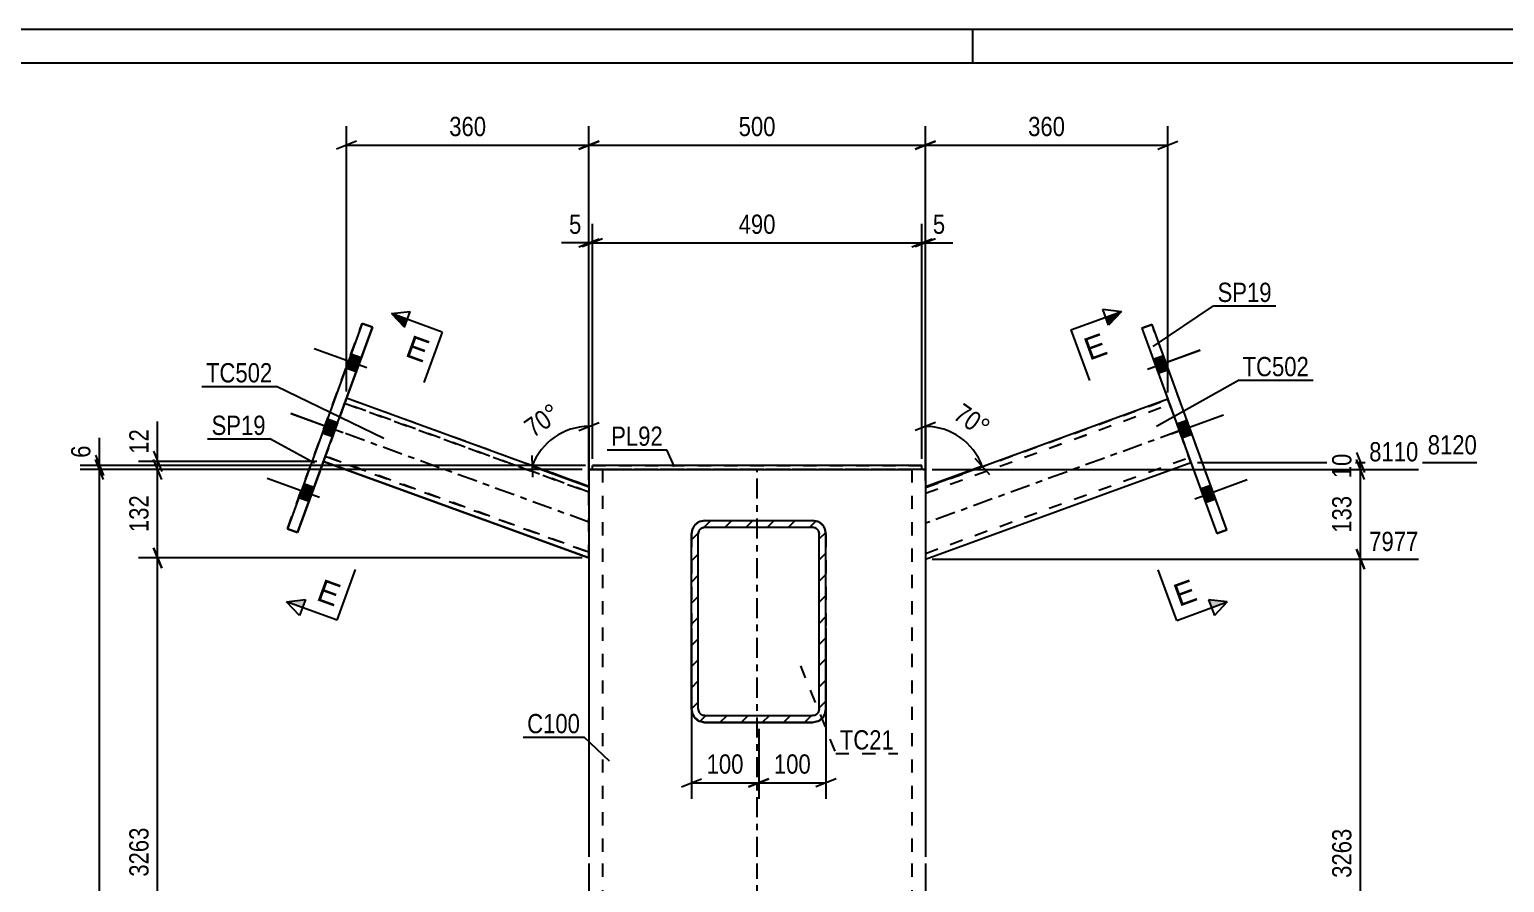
# Model space of a CAD drawing. Header units: millimetres. Extents: x -131 to 463, y -181 to 239.
# Drawn here: x 113.2 to 332.4, y 112.4 to 239.2 of the extents above; entities that cross this region are included whole.
import ezdxf

# ---------------------------------------------------------------- set-up
doc = ezdxf.new("R2010")
doc.units = ezdxf.units.MM
doc.linetypes.add('DXK_LINE_DOT2', pattern=[3.9198, 1.9599, -1.9599])
doc.linetypes.add('DXK_LINE_DOT3', pattern=[5.9187, 2.979, -0.9799, 0.9799, -0.9799])
doc.styles.add('Arial', font='ARIAL.TTF', dxfattribs={"height": 0.2})
doc.styles.add('Arial Narrow', font='ARIALN.TTF', dxfattribs={"height": 0.2})

# ---------------------------------------------------------------- blocks, each defined once
blk = doc.blocks.new('Unknown-284869845-1134')
at = {"color": 5, "linetype": 'Continuous'}
for p, q in [((463.4, 239.2), (-130.6, 239.2)), ((253.4, 234.2), (253.4, 239.2)), ((458.4, 234.2), (-125.6, 234.2))]:
    blk.add_line(p, q, dxfattribs=at)
blk = doc.blocks.new('Part-284869845-2534 - 2511')
at = {"color": 2, "linetype": 'Continuous'}
for p, q in [((282.39, 184.22), (246.35, 171.1)), ((246.35, 160.46), (285.81, 174.82)), ((246.35, 160.45), (285.81, 174.82))]:
    blk.add_line(p, q, dxfattribs=at)
at = {"color": 7, "linetype": 'DXK_LINE_DOT2'}
for p, q in [((246.35, 171.1), (282.39, 184.22)), ((282.39, 184.22), (282.39, 184.22)), ((282.39, 184.22), (282.43, 184.1)), ((282.43, 184.1), (282.39, 184.22)), ((246.35, 170.25), (282.67, 183.47)), ((246.35, 170.25), (282.67, 183.46)), ((282.43, 184.1), (282.55, 183.78)), ((282.55, 183.78), (282.43, 184.1)), ((282.55, 183.78), (282.73, 183.29)), ((282.67, 183.46), (282.55, 183.78)), ((282.67, 183.46), (282.67, 183.47)), ((282.69, 183.41), (282.67, 183.47)), ((282.67, 183.46), (285.48, 175.75)), ((282.67, 183.46), (282.69, 183.41)), ((282.84, 183), (282.69, 183.41)), ((282.69, 183.41), (282.75, 183.24)), ((282.73, 183.29), (285.48, 175.75)), ((282.75, 183.24), (282.84, 183)), ((282.84, 183), (285.37, 176.04)), ((282.84, 183), (285.37, 176.04)), ((246.35, 161.31), (285.54, 175.57)), ((246.35, 161.31), (285.54, 175.57)), ((285.37, 176.04), (285.52, 175.63)), ((285.46, 175.79), (285.37, 176.04)), ((285.52, 175.63), (285.46, 175.79)), ((285.48, 175.75), (285.65, 175.26)), ((285.65, 175.26), (285.48, 175.75)), ((285.52, 175.63), (285.54, 175.57)), ((285.54, 175.57), (285.52, 175.63)), ((285.54, 175.57), (285.54, 175.57)), ((285.65, 175.26), (285.77, 174.94)), ((285.77, 174.93), (285.65, 175.26)), ((285.77, 174.94), (285.81, 174.82)), ((285.81, 174.82), (285.77, 174.93)), ((285.81, 174.82), (285.81, 174.82)), ((246.35, 171.1), (246.35, 160.45))]:
    blk.add_line(p, q, dxfattribs=at)
at = {"color": 7, "linetype": 'DXK_LINE_DOT3'}
blk.add_line((284.1, 179.52), (246.35, 165.78), dxfattribs=at)
blk = doc.blocks.new('Bolt-284869845-2660 - 2511')
at = {"linetype": 'Continuous'}
for points in [[(161.72, 188.29), (162.47, 190.36), (160.97, 190.91), (160.22, 188.84)], [(161.72, 188.29), (162.47, 190.36), (160.97, 190.9), (160.22, 188.84)], [(161.72, 188.29), (162.47, 190.36), (160.97, 190.9), (160.22, 188.84)], [(158.21, 178.66), (158.97, 180.72), (157.46, 181.27), (156.71, 179.2)], [(158.21, 178.66), (158.97, 180.73), (157.46, 181.27), (156.71, 179.21)], [(154.71, 169.02), (155.46, 171.09), (153.96, 171.64), (153.2, 169.57)], [(154.71, 169.03), (155.46, 171.09), (153.96, 171.64), (153.2, 169.57)], [(154.71, 169.03), (155.46, 171.1), (153.96, 171.64), (153.2, 169.58)]]:
    blk.add_hatch(color=1, dxfattribs=at).paths.add_polyline_path(points)
at = {"color": 1, "linetype": 'Continuous'}
for p, q in [((163.32, 188.88), (155.52, 191.72)), ((163.32, 188.88), (155.52, 191.72)), ((163.32, 188.88), (155.52, 191.72)), ((162.47, 190.36), (160.97, 190.91)), ((162.47, 190.36), (160.97, 190.9)), ((162.47, 190.36), (160.97, 190.9)), ((161.72, 188.29), (160.22, 188.84)), ((161.72, 188.29), (160.22, 188.84)), ((161.72, 188.29), (160.22, 188.84)), ((159.81, 179.25), (152.01, 182.09)), ((159.81, 179.25), (152.01, 182.08)), ((158.97, 180.72), (157.46, 181.27)), ((158.97, 180.73), (157.46, 181.27)), ((158.21, 178.66), (156.71, 179.21)), ((158.21, 178.66), (156.71, 179.2)), ((156.31, 169.62), (148.51, 172.46)), ((156.31, 169.61), (148.51, 172.45)), ((156.31, 169.62), (148.51, 172.45)), ((155.46, 171.09), (153.96, 171.64)), ((155.46, 171.09), (153.96, 171.64)), ((155.46, 171.1), (153.96, 171.64)), ((154.71, 169.03), (153.2, 169.58)), ((154.71, 169.02), (153.2, 169.57)), ((154.71, 169.03), (153.2, 169.57))]:
    blk.add_line(p, q, dxfattribs=at)
blk = doc.blocks.new('Part-284869845-2596 - 2511')
at = {"color": 7, "linetype": 'DXK_LINE_DOT2'}
for p, q in [((160.26, 184.28), (160.14, 183.95)), ((160.14, 183.95), (160.26, 184.28)), ((160.3, 184.39), (160.26, 184.28)), ((160.26, 184.28), (160.3, 184.39)), ((196.35, 171.27), (160.3, 184.39)), ((160.3, 184.39), (160.3, 184.39)), ((159.96, 183.46), (157.17, 175.8)), ((159.96, 183.46), (157.22, 175.92)), ((159.86, 183.18), (157.32, 176.21)), ((159.86, 183.17), (157.32, 176.21)), ((159.86, 183.17), (160, 183.58)), ((159.95, 183.42), (159.86, 183.18)), ((160, 183.58), (159.95, 183.42)), ((160.14, 183.95), (159.96, 183.46)), ((159.96, 183.46), (160.14, 183.95)), ((160, 183.58), (160.03, 183.64)), ((160.03, 183.64), (160, 183.58)), ((160.03, 183.64), (196.35, 170.42)), ((196.35, 170.42), (160.03, 183.64)), ((160.03, 183.64), (160.03, 183.64)), ((157.04, 175.43), (156.92, 175.11)), ((156.92, 175.11), (157.04, 175.43)), ((157.04, 175.43), (157.22, 175.92)), ((157.17, 175.8), (157.04, 175.43)), ((157.17, 175.8), (157.15, 175.75)), ((157.15, 175.74), (157.17, 175.8)), ((196.35, 161.48), (157.15, 175.75)), ((157.15, 175.75), (157.15, 175.74)), ((157.15, 175.74), (196.35, 161.48)), ((157.32, 176.21), (157.17, 175.8)), ((157.17, 175.8), (157.23, 175.96)), ((157.23, 175.96), (157.32, 176.21)), ((156.92, 175.11), (156.88, 174.99)), ((156.88, 174.99), (156.92, 175.11)), ((156.88, 174.99), (156.88, 174.99)), ((196.35, 160.63), (196.35, 171.27))]:
    blk.add_line(p, q, dxfattribs=at)
at = {"color": 2, "linetype": 'Continuous'}
for p, q in [((196.35, 171.27), (160.3, 184.39)), ((156.88, 174.99), (196.35, 160.63)), ((196.35, 160.63), (156.88, 174.99))]:
    blk.add_line(p, q, dxfattribs=at)
at = {"color": 7, "linetype": 'DXK_LINE_DOT3'}
blk.add_line((196.35, 165.95), (158.59, 179.69), dxfattribs=at)
blk = doc.blocks.new('Part-284869845-2549 - 2511')
at = {"color": 7, "linetype": 'DXK_LINE_DOT2'}
for p, q in [((211.74, 164.95), (211.58, 164.19)), ((212.58, 164.19), (212.66, 164.57)), ((212.66, 164.56), (212.66, 164.57)), ((213.58, 166.19), (212.82, 166.03)), ((213.2, 165.11), (213.58, 165.19)), ((213.58, 166.19), (229.58, 166.19)), ((213.58, 166.18), (213.58, 166.19)), ((213.58, 165.18), (213.58, 165.19)), ((213.58, 165.19), (229.58, 165.19)), ((229.58, 166.19), (229.58, 166.18)), ((230.35, 166.03), (229.58, 166.19)), ((229.58, 165.18), (229.58, 165.19)), ((229.58, 165.19), (229.97, 165.11)), ((230.51, 164.56), (230.51, 164.57)), ((230.51, 164.57), (230.58, 164.19)), ((231.58, 164.19), (231.43, 164.95)), ((211.58, 164.19), (211.58, 138.18)), ((212.58, 164.18), (212.58, 164.19)), ((212.58, 138.19), (212.58, 164.19)), ((230.58, 164.18), (230.58, 164.19)), ((230.58, 138.19), (230.58, 164.19)), ((231.58, 164.19), (231.58, 138.18)), ((211.58, 138.19), (211.74, 137.42)), ((212.58, 138.18), (212.58, 138.19)), ((212.66, 137.8), (212.58, 138.19)), ((230.58, 138.19), (230.51, 137.8)), ((230.58, 138.18), (230.58, 138.19)), ((231.43, 137.42), (231.58, 138.19)), ((211.74, 137.42), (211.74, 137.42)), ((212.82, 136.34), (213.58, 136.19)), ((213.58, 137.19), (213.2, 137.26)), ((213.58, 137.18), (213.58, 137.19)), ((213.58, 137.19), (229.58, 137.19)), ((213.58, 136.19), (229.58, 136.19)), ((213.58, 136.18), (213.58, 136.19)), ((229.97, 137.26), (229.58, 137.19)), ((229.58, 137.18), (229.58, 137.19)), ((229.58, 136.19), (230.35, 136.34)), ((229.58, 136.18), (229.58, 136.19)), ((231.43, 137.42), (231.43, 137.42))]:
    blk.add_line(p, q, dxfattribs=at)
at = {"color": 7, "linetype": 'DXK_LINE_DOT3'}
blk.add_line((221.58, 151.18), (221.58, 151.19), dxfattribs=at)
at = {"color": 7, "linetype": 'DXK_LINE_DOT2'}
for centre, radius, start, end in [((213.58, 164.19), 2, 112.5, 157.5), ((213.58, 164.19), 1, 112.5, 157.5), ((229.58, 164.19), 1, 22.5, 67.5), ((229.58, 164.19), 2, 22.5, 67.5), ((213.58, 138.19), 2, 202.5, 247.5), ((213.58, 138.19), 1, 202.5, 247.5), ((229.58, 138.19), 1, 292.5, 337.5), ((229.58, 138.19), 2, 292.5, 337.5)]:
    blk.add_arc(centre, radius, start, end, dxfattribs=at)
blk = doc.blocks.new('Part-284869845-2630 - 2511')
at = {"linetype": 'Continuous'}
blk.add_hatch(color=2, dxfattribs=at).paths.add_polyline_path([(196.35, 35.07), (195.55, 36.47), (197.15, 36.47)])
at = {"color": 2, "linetype": 'Continuous'}
for p, q in [((196.35, 173.79), (196.35, 116.18)), ((196.35, 173.79), (196.65, 173.79)), ((196.65, 173.79), (196.85, 173.79)), ((198.52, 173.79), (198.82, 173.79)), ((198.82, 173.79), (200.35, 173.79)), ((200.35, 173.79), (242.35, 173.79)), ((242.35, 173.79), (243.88, 173.79)), ((244.17, 173.79), (243.88, 173.79)), ((246.04, 173.79), (245.85, 173.79)), ((246.04, 173.79), (246.35, 173.79)), ((246.35, 173.79), (246.35, 116.18)), ((196.35, 115.18), (196.35, 36)), ((246.35, 115.18), (246.35, 36)), ((196.35, 35.07), (195.55, 36.47)), ((195.55, 36.47), (197.15, 36.47)), ((197.15, 36.47), (196.35, 35.07)), ((196.35, 35), (196.35, 15)), ((246.35, 35), (246.35, 15))]:
    blk.add_line(p, q, dxfattribs=at)
at = {"color": 7, "linetype": 'DXK_LINE_DOT2'}
for p, q in [((196.65, 173.78), (196.35, 173.78)), ((197.52, 173.78), (196.65, 173.78)), ((196.85, 173.79), (197.52, 173.79)), ((197.52, 173.79), (198.52, 173.79)), ((198.82, 173.78), (197.52, 173.78)), ((198.35, 173.79), (198.35, 116.18)), ((198.5, 173.79), (198.35, 173.79)), ((198.35, 173.78), (198.5, 173.78)), ((198.93, 173.79), (198.5, 173.79)), ((198.5, 173.78), (198.93, 173.78)), ((200.35, 173.78), (198.82, 173.78)), ((199.58, 173.79), (198.93, 173.79)), ((198.93, 173.78), (199.58, 173.78)), ((200.35, 173.79), (199.58, 173.79)), ((199.58, 173.78), (200.35, 173.78)), ((200.35, 173.79), (242.35, 173.79)), ((200.35, 173.78), (242.35, 173.78)), ((200.35, 173.78), (242.35, 173.78)), ((243.11, 173.79), (242.35, 173.79)), ((242.35, 173.78), (243.11, 173.78)), ((243.88, 173.78), (242.35, 173.78)), ((243.76, 173.79), (243.11, 173.79)), ((243.11, 173.78), (243.76, 173.78)), ((244.19, 173.79), (243.76, 173.79)), ((243.76, 173.78), (244.19, 173.78)), ((245.17, 173.78), (243.88, 173.78)), ((245.17, 173.79), (244.17, 173.79)), ((244.35, 173.79), (244.19, 173.79)), ((244.19, 173.78), (244.35, 173.78)), ((244.35, 173.79), (244.35, 116.18)), ((245.85, 173.79), (245.17, 173.79)), ((246.04, 173.78), (245.17, 173.78)), ((246.35, 173.78), (246.04, 173.78)), ((198.35, 115.18), (198.35, 36)), ((244.35, 115.18), (244.35, 36)), ((198.35, 35), (198.35, 0)), ((244.35, 35), (244.35, 0)), ((196.35, 15), (196.35, 0)), ((246.35, 15), (246.35, 0)), ((196.35, 0), (196.35, 0)), ((196.65, 0), (196.35, 0)), ((197.52, 0), (196.65, 0)), ((198.82, 0), (197.52, 0)), ((198.35, 0), (198.35, 0)), ((198.35, 0), (198.5, 0)), ((198.5, 0), (198.93, 0)), ((200.35, 0), (198.82, 0)), ((198.93, 0), (199.58, 0)), ((199.58, 0), (200.35, 0)), ((200.35, 0), (242.35, 0)), ((200.35, 0), (242.35, 0)), ((242.35, 0), (243.11, 0)), ((243.88, 0), (242.35, 0)), ((243.11, 0), (243.76, 0)), ((243.76, 0), (244.19, 0)), ((245.17, 0), (243.88, 0)), ((244.19, 0), (244.35, 0)), ((244.35, 0), (244.35, 0)), ((246.04, 0), (245.17, 0)), ((246.35, 0), (246.04, 0)), ((246.35, 0), (246.35, 0)), ((196.35, 0), (196.65, 0)), ((196.65, 0), (197.52, 0)), ((197.52, 0), (198.82, 0)), ((198.5, 0), (198.35, 0)), ((198.93, 0), (198.5, 0)), ((198.82, 0), (200.35, 0)), ((199.58, 0), (198.93, 0)), ((200.35, 0), (199.58, 0)), ((200.35, 0), (242.35, 0)), ((200.35, 0), (242.35, 0)), ((243.11, 0), (242.35, 0)), ((242.35, 0), (243.88, 0)), ((243.76, 0), (243.11, 0)), ((244.19, 0), (243.76, 0)), ((243.88, 0), (245.17, 0)), ((244.35, 0), (244.19, 0)), ((245.17, 0), (246.04, 0)), ((246.04, 0), (246.35, 0))]:
    blk.add_line(p, q, dxfattribs=at)
at = {"color": 7, "linetype": 'DXK_LINE_DOT3'}
for p, q in [((221.35, 116.18), (221.35, 173.79)), ((221.35, 36), (221.35, 115.18)), ((221.35, 0), (221.35, 35))]:
    blk.add_line(p, q, dxfattribs=at)
at = {"color": 2, "linetype": 'Continuous'}
blk.add_circle((196.35, 35.97), 1, dxfattribs=at)
blk = doc.blocks.new('Part-284869845-2567 - 2511')
at = {"linetype": 'Continuous'}
h = blk.add_hatch(dxfattribs=at)
h.set_pattern_fill('', scale=0.7, style=0, pattern_type=0)
h.set_pattern_definition([(45, (211.5842, 138.1975), (-1.57154, 1.57154), [])])
h.paths.add_polyline_path([(211.58, 164.2), (211.58, 138.2), (211.74, 137.43), (212.17, 136.78), (212.82, 136.35), (213.58, 136.2), (229.58, 136.2), (230.35, 136.35), (231, 136.78), (231.43, 137.43), (231.58, 138.2), (231.58, 164.2), (231.43, 164.96), (231, 165.61), (230.35, 166.05), (229.58, 166.2), (213.58, 166.2), (212.82, 166.05), (212.17, 165.61), (211.74, 164.96)])
h.paths.add_polyline_path([(212.88, 164.9), (213.2, 165.12), (213.58, 165.2), (229.58, 165.2), (229.97, 165.12), (230.29, 164.9), (230.51, 164.58), (230.58, 164.2), (230.58, 138.2), (230.51, 137.81), (230.29, 137.49), (229.97, 137.27), (229.58, 137.2), (213.58, 137.2), (213.2, 137.27), (212.88, 137.49), (212.66, 137.81), (212.58, 138.2), (212.58, 164.2), (212.66, 164.58)])
at = {"color": 7, "linetype": 'DXK_LINE_DOT2'}
for p, q in [((211.58, 164.19), (211.74, 164.96)), ((212.66, 164.58), (212.58, 164.19)), ((212.66, 164.58), (212.66, 164.58)), ((212.82, 166.04), (213.58, 166.19)), ((213.58, 166.19), (213.58, 166.2)), ((213.58, 166.19), (229.58, 166.19)), ((229.58, 166.19), (229.58, 166.2)), ((229.58, 166.19), (230.35, 166.04)), ((230.51, 164.58), (230.51, 164.58)), ((230.58, 164.19), (230.51, 164.58)), ((231.43, 164.96), (231.58, 164.19)), ((211.58, 164.2), (211.58, 138.19)), ((212.58, 164.19), (212.58, 164.2)), ((212.58, 138.19), (212.58, 164.19)), ((230.58, 164.19), (230.58, 164.2)), ((230.58, 138.19), (230.58, 164.19)), ((231.58, 164.2), (231.58, 138.19)), ((211.74, 137.43), (211.58, 138.19)), ((212.58, 138.19), (212.58, 138.2)), ((212.58, 138.19), (212.66, 137.81)), ((230.51, 137.81), (230.58, 138.19)), ((230.58, 138.19), (230.58, 138.2)), ((231.58, 138.19), (231.43, 137.43)), ((231.58, 138.19), (231.58, 138.2)), ((211.74, 137.43), (211.74, 137.43)), ((213.2, 137.27), (213.58, 137.19)), ((213.58, 137.19), (213.58, 137.2)), ((213.58, 137.19), (229.58, 137.19)), ((229.58, 137.19), (229.97, 137.27)), ((229.58, 137.19), (229.58, 137.2)), ((231.43, 137.43), (231.43, 137.43))]:
    blk.add_line(p, q, dxfattribs=at)
at = {"color": 2, "linetype": 'Continuous'}
for p, q in [((211.74, 164.96), (211.58, 164.2)), ((212.58, 164.2), (212.66, 164.58)), ((213.58, 166.2), (212.82, 166.05)), ((213.2, 165.12), (213.58, 165.2)), ((213.58, 165.19), (213.2, 165.12)), ((213.58, 166.2), (229.58, 166.2)), ((213.58, 165.19), (213.58, 165.2)), ((213.58, 165.2), (229.58, 165.2)), ((213.58, 165.19), (229.58, 165.19)), ((230.35, 166.05), (229.58, 166.2)), ((229.58, 165.19), (229.58, 165.2)), ((229.58, 165.2), (229.97, 165.12)), ((229.97, 165.12), (229.58, 165.19)), ((230.51, 164.58), (230.58, 164.2)), ((231.58, 164.2), (231.43, 164.96)), ((211.58, 138.2), (211.58, 164.2)), ((212.58, 138.2), (212.58, 164.2)), ((230.58, 138.2), (230.58, 164.2)), ((231.58, 138.2), (231.58, 164.2)), ((211.58, 138.2), (211.74, 137.43)), ((212.66, 137.81), (212.58, 138.2)), ((230.58, 138.2), (230.51, 137.81)), ((231.43, 137.43), (231.58, 138.2)), ((213.58, 136.19), (212.82, 136.35)), ((212.82, 136.35), (213.58, 136.2)), ((213.58, 137.2), (213.2, 137.27)), ((213.58, 137.2), (229.58, 137.2)), ((213.58, 136.19), (213.58, 136.2)), ((213.58, 136.2), (229.58, 136.2)), ((213.58, 136.19), (229.58, 136.19)), ((229.97, 137.27), (229.58, 137.2)), ((230.35, 136.35), (229.58, 136.19)), ((229.58, 136.2), (230.35, 136.35)), ((229.58, 136.19), (229.58, 136.2))]:
    blk.add_line(p, q, dxfattribs=at)
at = {"color": 7, "linetype": 'DXK_LINE_DOT3'}
blk.add_line((221.58, 151.19), (221.58, 151.2), dxfattribs=at)
at = {"color": 2, "linetype": 'Continuous'}
for centre, radius, start, end in [((213.58, 164.2), 2, 112.5, 157.5), ((213.58, 164.19), 1, 112.5, 157.5), ((213.58, 164.2), 1, 112.5, 157.5), ((229.58, 164.19), 1, 22.5, 67.5), ((229.58, 164.2), 1, 22.5, 67.5), ((229.58, 164.2), 2, 22.5, 67.5), ((213.58, 138.19), 2, 202.5, 247.5), ((213.58, 138.2), 2, 202.5, 247.5), ((213.58, 138.2), 1, 202.5, 247.5), ((229.58, 138.2), 1, 292.5, 337.5), ((229.58, 138.19), 2, 292.5, 337.5), ((229.58, 138.2), 2, 292.5, 337.5)]:
    blk.add_arc(centre, radius, start, end, dxfattribs=at)
at = {"color": 7, "linetype": 'DXK_LINE_DOT2'}
for centre, radius, start, end in [((213.58, 164.19), 2, 112.5, 157.5), ((229.58, 164.19), 2, 22.5, 67.5), ((213.58, 138.19), 1, 202.5, 247.5), ((229.58, 138.19), 1, 292.5, 337.5)]:
    blk.add_arc(centre, radius, start, end, dxfattribs=at)
blk = doc.blocks.new('Part-284869845-2591 - 2511')
at = {"color": 2, "linetype": 'Continuous'}
for p, q in [((245.85, 174.39), (196.85, 174.39)), ((196.85, 173.79), (196.85, 174.39)), ((196.85, 173.79), (198.52, 173.79)), ((245.85, 173.79), (244.17, 173.79)), ((245.85, 173.79), (245.85, 174.39))]:
    blk.add_line(p, q, dxfattribs=at)
at = {"color": 7, "linetype": 'DXK_LINE_DOT2'}
for p, q in [((196.85, 174.38), (245.85, 174.38)), ((196.85, 173.78), (196.85, 173.79)), ((196.85, 173.78), (196.85, 173.79)), ((245.85, 173.78), (196.85, 173.78)), ((244.17, 173.79), (198.52, 173.79)), ((245.85, 173.78), (245.85, 173.79)), ((245.85, 173.79), (245.85, 173.78))]:
    blk.add_line(p, q, dxfattribs=at)
blk = doc.blocks.new('Part-284869845-2606 - 2511')
at = {"color": 2, "linetype": 'Continuous'}
for p, q in [((280.05, 195.34), (278.55, 194.79)), ((291.16, 164.8), (280.05, 195.34)), ((278.55, 194.79), (289.66, 164.25)), ((278.55, 194.79), (278.55, 194.79)), ((278.55, 194.79), (278.55, 194.79)), ((278.55, 194.79), (282.39, 184.22)), ((285.81, 174.82), (289.66, 164.25)), ((289.66, 164.25), (291.16, 164.8)), ((291.16, 164.79), (289.66, 164.25)), ((291.16, 164.8), (291.16, 164.79)), ((291.16, 164.79), (291.16, 164.8)), ((289.66, 164.25), (289.66, 164.25))]:
    blk.add_line(p, q, dxfattribs=at)
at = {"color": 7, "linetype": 'DXK_LINE_DOT2'}
for p, q in [((278.55, 194.79), (280.05, 195.33)), ((280.05, 195.33), (280.05, 195.34)), ((291.16, 164.8), (280.05, 195.33)), ((282.39, 184.22), (285.81, 174.82))]:
    blk.add_line(p, q, dxfattribs=at)
blk = doc.blocks.new('Bolt-284869845-2635 - 2511')
at = {"linetype": 'Continuous'}
for points in [[(280.22, 190.18), (280.97, 188.12), (282.48, 188.66), (281.73, 190.73)], [(280.22, 190.18), (280.97, 188.12), (282.48, 188.66), (281.73, 190.73)], [(280.22, 190.19), (280.97, 188.12), (282.48, 188.67), (281.73, 190.73)], [(283.73, 180.55), (284.48, 178.48), (285.98, 179.03), (285.23, 181.1)], [(283.73, 180.55), (284.48, 178.49), (285.98, 179.03), (285.23, 181.1)], [(287.23, 170.92), (287.99, 168.85), (289.49, 169.4), (288.74, 171.47)], [(287.23, 170.92), (287.99, 168.85), (289.49, 169.4), (288.74, 171.47)], [(287.23, 170.92), (287.99, 168.86), (289.49, 169.4), (288.74, 171.47)]]:
    blk.add_hatch(color=1, dxfattribs=at).paths.add_polyline_path(points)
at = {"color": 1, "linetype": 'Continuous'}
for p, q in [((279.38, 188.71), (287.18, 191.55)), ((279.38, 188.7), (287.18, 191.54)), ((279.38, 188.71), (287.18, 191.54)), ((280.22, 190.18), (281.73, 190.73)), ((280.22, 190.18), (281.73, 190.73)), ((280.22, 190.19), (281.73, 190.73)), ((280.97, 188.12), (282.48, 188.67)), ((280.97, 188.12), (282.48, 188.66)), ((280.97, 188.12), (282.48, 188.66)), ((282.88, 179.07), (290.68, 181.91)), ((282.88, 179.08), (290.68, 181.91)), ((283.73, 180.55), (285.23, 181.1)), ((283.73, 180.55), (285.23, 181.1)), ((284.48, 178.48), (285.98, 179.03)), ((284.48, 178.49), (285.98, 179.03)), ((286.39, 169.44), (294.19, 172.28)), ((286.39, 169.44), (294.19, 172.28)), ((286.39, 169.44), (294.19, 172.28)), ((287.23, 170.92), (288.74, 171.47)), ((287.23, 170.92), (288.74, 171.47)), ((287.23, 170.92), (288.74, 171.47)), ((287.99, 168.85), (289.49, 169.4)), ((287.99, 168.85), (289.49, 169.4)), ((287.99, 168.86), (289.49, 169.4))]:
    blk.add_line(p, q, dxfattribs=at)
blk = doc.blocks.new('Part-284869845-2659 - 2511')
at = {"color": 2, "linetype": 'Continuous'}
for p, q in [((162.64, 195.51), (151.53, 164.97)), ((164.15, 194.96), (162.64, 195.51)), ((153.03, 164.42), (164.15, 194.96)), ((164.15, 194.96), (160.3, 184.39)), ((164.15, 194.96), (164.15, 194.96)), ((164.15, 194.96), (164.15, 194.96)), ((156.88, 174.99), (153.03, 164.42)), ((151.53, 164.97), (153.03, 164.42)), ((151.53, 164.97), (151.53, 164.97)), ((151.53, 164.97), (151.53, 164.97)), ((153.03, 164.42), (151.53, 164.97)), ((153.03, 164.42), (153.03, 164.42))]:
    blk.add_line(p, q, dxfattribs=at)
at = {"color": 7, "linetype": 'DXK_LINE_DOT2'}
for p, q in [((151.53, 164.97), (162.64, 195.51)), ((162.64, 195.51), (162.64, 195.51)), ((162.64, 195.51), (164.15, 194.96)), ((160.3, 184.39), (156.88, 174.99))]:
    blk.add_line(p, q, dxfattribs=at)
blk = doc.blocks.new('StraightDimension-284869845-2724 - 2511')
at = {"color": 7, "linetype": 'Continuous'}
for p, q in [((247.35, 160.46), (319.64, 160.46)), ((311.63, 158.96), (310.43, 161.96)), ((311.03, 72.99), (311.03, 160.46)), ((275.54, 72.99), (319.64, 72.99)), ((310.43, 74.49), (311.63, 71.49))]:
    blk.add_line(p, q, dxfattribs=at)
at = {"color": 0, "linetype": 'Continuous'}
blk.add_wipeout([(320.24, 161.06), (320.24, 165.26), (311.73, 165.26), (311.73, 161.06)], dxfattribs=at)
at = {"color": 0}
blk.add_wipeout([(310.28, 120.98), (306.08, 120.98), (306.08, 112.47), (310.28, 112.47)], dxfattribs=at)
at = {"color": 3, "linetype": 'Continuous', "style": 'Arial Narrow'}
blk.add_text('7977', height=2.863, dxfattribs=at).set_placement((312.33, 161.66))
at = {"color": 3, "style": 'Arial Narrow'}
blk.add_text('3263', height=2.863, rotation=90.0002, dxfattribs=at).set_placement((309.68, 113.07))
blk = doc.blocks.new('StraightDimension-284869845-2732 - 2511')
at = {"color": 7, "linetype": 'Continuous'}
for p, q in [((310.43, 176.32), (311.63, 173.32)), ((247.35, 173.79), (319.64, 173.79)), ((286.81, 174.82), (328.34, 174.82)), ((311.63, 172.29), (310.43, 175.29)), ((311.03, 173.79), (311.03, 174.82))]:
    blk.add_line(p, q, dxfattribs=at)
at = {"color": 0, "linetype": 'Continuous'}
blk.add_wipeout([(328.94, 175.42), (328.94, 179.62), (320.43, 179.62), (320.43, 175.42)], dxfattribs=at)
at = {"color": 0}
blk.add_wipeout([(310.28, 176.73), (306.08, 176.73), (306.08, 171.88), (310.28, 171.88)], dxfattribs=at)
at = {"color": 3, "linetype": 'Continuous', "style": 'Arial Narrow'}
blk.add_text('8120', height=2.863, dxfattribs=at).set_placement((321.03, 176.02))
at = {"color": 3, "style": 'Arial Narrow'}
blk.add_text('10', height=2.863, rotation=90.0002, dxfattribs=at).set_placement((309.68, 172.48))
blk = doc.blocks.new('StraightDimension-284869845-2738 - 2511')
at = {"color": 7, "linetype": 'Continuous'}
for p, q in [((247.35, 173.79), (319.64, 173.79)), ((311.63, 172.29), (310.43, 175.29)), ((311.03, 160.46), (311.03, 173.79)), ((247.35, 160.46), (319.64, 160.46)), ((310.43, 161.96), (311.63, 158.96))]:
    blk.add_line(p, q, dxfattribs=at)
at = {"color": 0, "linetype": 'Continuous'}
blk.add_wipeout([(320.24, 174.39), (320.24, 178.59), (311.73, 178.59), (311.73, 174.39)], dxfattribs=at)
at = {"color": 0}
blk.add_wipeout([(310.28, 170.46), (306.08, 170.46), (306.08, 163.78), (310.28, 163.78)], dxfattribs=at)
at = {"color": 3, "linetype": 'Continuous', "style": 'Arial Narrow'}
blk.add_text('8110', height=2.863, dxfattribs=at).set_placement((312.33, 174.99))
at = {"color": 3, "style": 'Arial Narrow'}
blk.add_text('133', height=2.863, rotation=90.0002, dxfattribs=at).set_placement((309.68, 164.38))
blk = doc.blocks.new('StraightDimension-284869845-2759 - 2511')
at = {"color": 7, "linetype": 'Continuous'}
for p, q in [((131.63, 176.49), (132.83, 173.49)), ((155.88, 174.99), (129.38, 174.99)), ((195.35, 173.79), (129.38, 173.79)), ((132.83, 172.29), (131.63, 175.29)), ((132.23, 173.79), (132.23, 174.99))]:
    blk.add_line(p, q, dxfattribs=at)
at = {"color": 0}
blk.add_wipeout([(131.48, 180.38), (127.28, 180.38), (127.28, 175.52), (131.48, 175.52)], dxfattribs=at)
at = {"color": 7, "linetype": 'Continuous'}
blk.add_line((132.23, 174.99), (132.23, 180.9), dxfattribs=at)
blk.add_line((132.23, 174.99), (132.23, 180.9), dxfattribs=at)
at = {"color": 3, "style": 'Arial Narrow'}
blk.add_text('12', height=2.863, rotation=90.0002, dxfattribs=at).set_placement((130.88, 176.12))
blk = doc.blocks.new('StraightDimension-284869845-2765 - 2511')
at = {"color": 7, "linetype": 'Continuous'}
for p, q in [((195.35, 173.79), (129.38, 173.79)), ((132.83, 172.29), (131.63, 175.29)), ((132.23, 160.63), (132.23, 173.79)), ((195.35, 160.63), (129.38, 160.63)), ((131.63, 162.13), (132.83, 159.13))]:
    blk.add_line(p, q, dxfattribs=at)
at = {"color": 0}
blk.add_wipeout([(131.48, 170.55), (127.28, 170.55), (127.28, 163.87), (131.48, 163.87)], dxfattribs=at)
at = {"color": 3, "style": 'Arial Narrow'}
blk.add_text('132', height=2.863, rotation=90.0002, dxfattribs=at).set_placement((130.88, 164.47))
blk = doc.blocks.new('StraightDimension-284869845-2779 - 2511')
at = {"color": 7, "linetype": 'Continuous'}
for p, q in [((195.35, 160.63), (129.38, 160.63)), ((132.83, 159.13), (131.63, 162.13)), ((132.23, 73.17), (132.23, 160.63)), ((131.63, 74.67), (132.83, 71.67)), ((167.16, 73.17), (129.38, 73.17))]:
    blk.add_line(p, q, dxfattribs=at)
at = {"color": 0}
blk.add_wipeout([(131.48, 121.15), (127.28, 121.15), (127.28, 112.64), (131.48, 112.64)], dxfattribs=at)
at = {"color": 3, "style": 'Arial Narrow'}
blk.add_text('3263', height=2.863, rotation=90.0002, dxfattribs=at).set_placement((130.88, 113.24))
blk = doc.blocks.new('StraightDimension-284869845-2817 - 2511')
at = {"color": 7, "linetype": 'Continuous'}
for p, q in [((122.98, 175.89), (124.18, 172.89)), ((195.85, 174.39), (120.73, 174.39)), ((195.35, 173.79), (120.73, 173.79)), ((124.18, 172.29), (122.98, 175.29)), ((123.58, 173.79), (123.58, 174.39))]:
    blk.add_line(p, q, dxfattribs=at)
at = {"color": 0}
blk.add_wipeout([(122.83, 177.95), (118.63, 177.95), (118.63, 174.92), (122.83, 174.92)], dxfattribs=at)
at = {"color": 7, "linetype": 'Continuous'}
blk.add_line((123.58, 174.39), (123.58, 178.47), dxfattribs=at)
blk.add_line((123.58, 174.39), (123.58, 178.47), dxfattribs=at)
at = {"color": 3, "style": 'Arial Narrow'}
blk.add_text('6', height=2.86, rotation=90.0002, dxfattribs=at).set_placement((122.23, 175.52))
blk = doc.blocks.new('StraightDimension-284869845-2824 - 2511')
at = {"color": 7, "linetype": 'Continuous'}
for p, q in [((195.35, 173.79), (120.73, 173.79)), ((124.18, 172.29), (122.98, 175.29)), ((123.58, 0), (123.58, 173.79)), ((122.98, 1.5), (124.18, -1.5)), ((180.35, 0), (120.73, 0))]:
    blk.add_line(p, q, dxfattribs=at)
at = {"color": 0}
blk.add_wipeout([(122.83, 91.15), (118.63, 91.15), (118.63, 82.64), (122.83, 82.64)], dxfattribs=at)
at = {"color": 3, "style": 'Arial Narrow'}
blk.add_text('8110', height=2.863, rotation=90.0002, dxfattribs=at).set_placement((122.23, 83.24))
blk = doc.blocks.new('AngleDimension-284869845-2840 - 2511')
at = {"color": 7, "linetype": 'Continuous'}
for p, q in [((247.85, 180.78), (244.85, 179.58)), ((246.35, 172.18), (246.35, 180.18)), ((246.35, 180.18), (246.35, 171.18)), ((253.73, 175.46), (255.88, 173.05)), ((254.8, 174.26), (246.35, 171.18))]:
    blk.add_line(p, q, dxfattribs=at)
blk.add_arc((246.35, 171.18), 9, 20, 90, dxfattribs=at)
at = {"color": 0}
blk.add_wipeout([(254.77, 177.58), (257.18, 181.02), (251.89, 184.73), (249.48, 181.29)], dxfattribs=at)
at = {"color": 3, "style": 'Arial Narrow'}
blk.add_text('70°', height=2.863, rotation=-35.002, dxfattribs=at).set_placement((250.32, 181.44))
blk = doc.blocks.new('AngleDimension-284869845-2844 - 2511')
at = {"color": 7, "linetype": 'Continuous'}
for p, q in [((194.85, 179.58), (197.85, 180.78)), ((196.35, 172.18), (196.35, 180.18)), ((196.35, 180.18), (196.35, 171.18)), ((187.84, 175.88), (187.94, 172.65)), ((187.89, 174.26), (196.35, 171.18))]:
    blk.add_line(p, q, dxfattribs=at)
blk.add_arc((196.35, 171.18), 9, 90, 160, dxfattribs=at)
at = {"color": 0}
blk.add_wipeout([(193.21, 181.29), (190.8, 184.74), (185.51, 181.03), (187.92, 177.59)], dxfattribs=at)
at = {"color": 3, "style": 'Arial Narrow'}
blk.add_text('70°', height=2.863, rotation=35.002, dxfattribs=at).set_placement((188.07, 178.43))
blk = doc.blocks.new('StraightDimension-284869845-2864 - 2511')
at = {"color": 7, "linetype": 'Continuous'}
for p, q in [((231.58, 150.18), (231.58, 124.81)), ((221.58, 135.2), (221.58, 124.81)), ((220.08, 126.61), (223.08, 127.81)), ((221.58, 127.21), (231.58, 127.21)), ((233.08, 127.81), (230.08, 126.61))]:
    blk.add_line(p, q, dxfattribs=at)
at = {"color": 0}
blk.add_wipeout([(229.93, 127.96), (229.93, 132.16), (223.24, 132.16), (223.24, 127.96)], dxfattribs=at)
at = {"color": 3, "style": 'Arial Narrow'}
blk.add_text('100', height=2.863, dxfattribs=at).set_placement((223.84, 128.56))
blk = doc.blocks.new('StraightDimension-284869845-2868 - 2511')
at = {"color": 7, "linetype": 'Continuous'}
for p, q in [((211.58, 150.18), (211.58, 124.81)), ((221.58, 135.2), (221.58, 124.81)), ((210.08, 126.61), (213.08, 127.81)), ((211.58, 127.21), (221.58, 127.21)), ((223.08, 127.81), (220.08, 126.61))]:
    blk.add_line(p, q, dxfattribs=at)
at = {"color": 0}
blk.add_wipeout([(219.93, 127.96), (219.93, 132.16), (213.24, 132.16), (213.24, 127.96)], dxfattribs=at)
at = {"color": 3, "style": 'Arial Narrow'}
blk.add_text('100', height=2.863, dxfattribs=at).set_placement((213.84, 128.56))
blk = doc.blocks.new('StraightDimension-284869845-2873 - 2511')
at = {"color": 7, "linetype": 'Continuous'}
for p, q in [((245.85, 175.39), (245.85, 210.32)), ((246.35, 174.79), (246.35, 210.32)), ((244.35, 206.87), (247.35, 208.07)), ((247.85, 208.07), (244.85, 206.87)), ((245.85, 207.47), (246.35, 207.47))]:
    blk.add_line(p, q, dxfattribs=at)
at = {"color": 0}
blk.add_wipeout([(249.9, 208.22), (249.9, 212.42), (246.87, 212.42), (246.87, 208.22)], dxfattribs=at)
at = {"color": 7, "linetype": 'Continuous'}
blk.add_line((246.35, 207.47), (250.42, 207.47), dxfattribs=at)
blk.add_line((246.35, 207.47), (250.42, 207.47), dxfattribs=at)
at = {"color": 3, "style": 'Arial Narrow'}
blk.add_text('5', height=2.86, dxfattribs=at).set_placement((247.47, 208.82))
blk = doc.blocks.new('StraightDimension-284869845-2879 - 2511')
at = {"color": 7, "linetype": 'Continuous'}
for p, q in [((196.85, 175.39), (196.85, 210.32)), ((245.85, 175.39), (245.85, 210.32)), ((198.35, 208.07), (195.35, 206.87)), ((196.85, 207.47), (245.85, 207.47)), ((244.35, 206.87), (247.35, 208.07))]:
    blk.add_line(p, q, dxfattribs=at)
at = {"color": 0}
blk.add_wipeout([(224.69, 208.22), (224.69, 212.42), (218, 212.42), (218, 208.22)], dxfattribs=at)
at = {"color": 3, "style": 'Arial Narrow'}
blk.add_text('490', height=2.863, dxfattribs=at).set_placement((218.6, 208.82))
blk = doc.blocks.new('StraightDimension-284869845-2887 - 2511')
at = {"color": 7, "linetype": 'Continuous'}
for p, q in [((196.35, 174.79), (196.35, 210.32)), ((196.85, 175.39), (196.85, 210.32)), ((194.85, 206.87), (197.85, 208.07)), ((198.35, 208.07), (195.35, 206.87)), ((196.35, 207.47), (196.85, 207.47))]:
    blk.add_line(p, q, dxfattribs=at)
at = {"color": 0}
blk.add_wipeout([(195.82, 208.22), (195.82, 212.42), (192.79, 212.42), (192.79, 208.22)], dxfattribs=at)
at = {"color": 7, "linetype": 'Continuous'}
blk.add_line((196.35, 207.47), (192.27, 207.47), dxfattribs=at)
blk.add_line((196.35, 207.47), (192.27, 207.47), dxfattribs=at)
at = {"color": 3, "style": 'Arial Narrow'}
blk.add_text('5', height=2.86, dxfattribs=at).set_placement((193.39, 208.82))
blk = doc.blocks.new('StraightDimension-284869845-2894 - 2511')
at = {"color": 7, "linetype": 'Continuous'}
for p, q in [((160.3, 185.39), (160.3, 224.85)), ((196.35, 172.27), (196.35, 224.85)), ((161.8, 222.6), (158.8, 221.4)), ((160.3, 222), (196.35, 222)), ((194.85, 221.4), (197.85, 222.6))]:
    blk.add_line(p, q, dxfattribs=at)
at = {"color": 0}
blk.add_wipeout([(181.66, 222.75), (181.66, 226.95), (174.98, 226.95), (174.98, 222.75)], dxfattribs=at)
at = {"color": 3, "style": 'Arial Narrow'}
blk.add_text('360', height=2.863, dxfattribs=at).set_placement((175.58, 223.35))
blk = doc.blocks.new('StraightDimension-284869845-2911 - 2511')
at = {"color": 7, "linetype": 'Continuous'}
for p, q in [((196.35, 172.27), (196.35, 224.85)), ((246.35, 172.17), (246.35, 224.85)), ((197.85, 222.6), (194.85, 221.4)), ((196.35, 222), (246.35, 222)), ((244.85, 221.4), (247.85, 222.6))]:
    blk.add_line(p, q, dxfattribs=at)
at = {"color": 0}
blk.add_wipeout([(224.69, 222.75), (224.69, 226.95), (218, 226.95), (218, 222.75)], dxfattribs=at)
at = {"color": 3, "style": 'Arial Narrow'}
blk.add_text('500', height=2.863, dxfattribs=at).set_placement((218.6, 223.35))
blk = doc.blocks.new('StraightDimension-284869845-2928 - 2511')
at = {"color": 7, "linetype": 'Continuous'}
for p, q in [((246.35, 172.17), (246.35, 224.85)), ((282.39, 185.22), (282.39, 224.85)), ((247.85, 222.6), (244.85, 221.4)), ((246.35, 222), (282.39, 222)), ((280.89, 221.4), (283.89, 222.6))]:
    blk.add_line(p, q, dxfattribs=at)
at = {"color": 0}
blk.add_wipeout([(267.71, 222.75), (267.71, 226.95), (261.03, 226.95), (261.03, 222.75)], dxfattribs=at)
at = {"color": 3, "style": 'Arial Narrow'}
blk.add_text('360', height=2.863, dxfattribs=at).set_placement((261.63, 223.35))
blk = doc.blocks.new('Mark-284869845-2530 - 2511')
at = {"color": 0}
blk.add_wipeout([(303.38, 187.65), (303.38, 190.65), (293.51, 190.65), (293.51, 187.65)], dxfattribs=at)
blk.add_wipeout([(303.38, 187.65), (303.38, 190.65), (293.51, 190.65), (293.51, 187.65)], dxfattribs=at)
at = {"color": 30, "linetype": 'Continuous'}
for p, q in [((280.73, 180.22), (292.91, 187.05)), ((292.91, 187.05), (303.98, 187.05))]:
    blk.add_line(p, q, dxfattribs=at)
at = {"color": 3, "style": 'Arial Narrow'}
blk.add_text('TC502', height=2.863, dxfattribs=at).set_placement((293.51, 187.65))
blk = doc.blocks.new('Mark-284869845-2587 - 2511')
at = {"color": 0}
blk.add_wipeout([(207.33, 177.3), (207.33, 180.3), (199.65, 180.3), (199.65, 177.3)], dxfattribs=at)
blk.add_wipeout([(207.33, 177.3), (207.33, 180.3), (199.65, 180.3), (199.65, 177.3)], dxfattribs=at)
at = {"color": 30, "linetype": 'Continuous'}
for p in [(199.05, 176.7), (209.06, 174.18)]:
    blk.add_line(p, (207.93, 176.7), dxfattribs=at)
at = {"color": 3, "style": 'Arial Narrow'}
blk.add_text('PL92', height=2.863, dxfattribs=at).set_placement((199.65, 177.3))
blk = doc.blocks.new('Mark-284869845-2592 - 2511')
at = {"color": 0}
blk.add_wipeout([(149.28, 186.73), (149.28, 189.73), (139.42, 189.73), (139.42, 186.73)], dxfattribs=at)
blk.add_wipeout([(149.28, 186.73), (149.28, 189.73), (139.42, 189.73), (139.42, 186.73)], dxfattribs=at)
at = {"color": 30, "linetype": 'Continuous'}
for p in [(138.82, 186.13), (165.85, 178.37)]:
    blk.add_line(p, (149.88, 186.13), dxfattribs=at)
at = {"color": 3, "style": 'Arial Narrow'}
blk.add_text('TC502', height=2.863, dxfattribs=at).set_placement((139.42, 186.73))
blk = doc.blocks.new('Mark-284869845-2545 - 2511')
at = {"color": 0}
blk.add_wipeout([(241.68, 132.15), (241.68, 135.15), (233.64, 135.15), (233.64, 132.15)], dxfattribs=at)
blk.add_wipeout([(241.68, 132.15), (241.68, 135.15), (233.64, 135.15), (233.64, 132.15)], dxfattribs=at)
at = {"color": 30, "linetype": 'DXK_LINE_DOT2'}
for p, q in [((227.77, 144.6), (233.04, 131.55)), ((233.04, 131.55), (242.28, 131.55))]:
    blk.add_line(p, q, dxfattribs=at)
at = {"color": 3, "style": 'Arial Narrow'}
blk.add_text('TC21', height=2.863, dxfattribs=at).set_placement((233.64, 132.15))
blk = doc.blocks.new('SectionMark-284869845-2942 - 2511')
at = {"linetype": 'Continuous'}
blk.add_hatch(color=6, dxfattribs=at).paths.add_polyline_path([(154.19, 154.44), (153.76, 153.26), (151.41, 154.12)])
at = {"color": 6, "linetype": 'Continuous'}
for p, q in [((167, 196.96), (169.78, 197.28)), ((151.41, 154.12), (154.19, 154.44)), ((153.33, 152.09), (151.41, 154.12)), ((154.19, 154.44), (153.33, 152.09))]:
    blk.add_line(p, q, dxfattribs=at)
at = {"color": 0, "linetype": 'Continuous'}
for points in [[(171.78, 189.63), (172.98, 192.92), (170.06, 193.98), (168.86, 190.69)], [(158.59, 153.37), (159.78, 156.66), (156.86, 157.72), (155.66, 154.43)]]:
    blk.add_wipeout(points, dxfattribs=at)
at = {"linetype": 'Continuous'}
blk.add_hatch(color=6, dxfattribs=at).paths.add_polyline_path([(169.35, 196.1), (168.92, 194.93), (167, 196.96)])
at = {"color": 6, "linetype": 'Continuous'}
for p, q in [((174.52, 194.22), (167, 196.96)), ((167, 196.96), (168.92, 194.93)), ((168.92, 194.93), (169.78, 197.28)), ((174.52, 194.22), (171.78, 186.7)), ((158.93, 151.38), (161.66, 158.9)), ((158.93, 151.38), (151.41, 154.12))]:
    blk.add_line(p, q, dxfattribs=at)
at = {"color": 3, "linetype": 'Continuous', "style": 'Arial'}
for p in [(168.86, 190.69), (155.66, 154.43)]:
    blk.add_text('E', height=3.34, rotation=-20.002, dxfattribs=at).set_placement(p)
blk = doc.blocks.new('Mark-284869845-2655 - 2511')
at = {"color": 0}
blk.add_wipeout([(148.29, 178.92), (148.29, 181.92), (140.25, 181.92), (140.25, 178.92)], dxfattribs=at)
blk.add_wipeout([(148.29, 178.92), (148.29, 181.92), (140.25, 181.92), (140.25, 178.92)], dxfattribs=at)
at = {"color": 30, "linetype": 'Continuous'}
for p in [(139.65, 178.32), (155.53, 174.73)]:
    blk.add_line(p, (148.89, 178.32), dxfattribs=at)
at = {"color": 3, "style": 'Arial Narrow'}
blk.add_text('SP19', height=2.863, dxfattribs=at).set_placement((140.25, 178.92))
blk = doc.blocks.new('Mark-284869845-2602 - 2511')
at = {"color": 0}
blk.add_wipeout([(297.83, 198.69), (297.83, 201.69), (289.79, 201.69), (289.79, 198.69)], dxfattribs=at)
blk.add_wipeout([(297.83, 198.69), (297.83, 201.69), (289.79, 201.69), (289.79, 198.69)], dxfattribs=at)
at = {"color": 30, "linetype": 'Continuous'}
for p, q in [((280.21, 192.08), (289.19, 198.09)), ((289.19, 198.09), (298.43, 198.09))]:
    blk.add_line(p, q, dxfattribs=at)
at = {"color": 3, "style": 'Arial Narrow'}
blk.add_text('SP19', height=2.863, dxfattribs=at).set_placement((289.79, 198.69))
blk = doc.blocks.new('Mark-284869845-2626 - 2511')
at = {"color": 0}
blk.add_wipeout([(195.02, 134.57), (195.02, 137.57), (187.16, 137.57), (187.16, 134.57)], dxfattribs=at)
blk.add_wipeout([(195.02, 134.57), (195.02, 137.57), (187.16, 137.57), (187.16, 134.57)], dxfattribs=at)
at = {"color": 30, "linetype": 'Continuous'}
for p in [(186.56, 133.97), (199.38, 130.43)]:
    blk.add_line(p, (195.62, 133.97), dxfattribs=at)
at = {"color": 3, "style": 'Arial Narrow'}
blk.add_text('C100', height=2.863, dxfattribs=at).set_placement((187.16, 134.57))
blk = doc.blocks.new('SectionMark-284869845-2944 - 2511')
at = {"linetype": 'Continuous'}
blk.add_hatch(color=6, dxfattribs=at).paths.add_polyline_path([(288.88, 153.23), (288.45, 154.41), (291.23, 154.09)])
at = {"color": 6, "linetype": 'Continuous'}
for p, q in [((272.73, 197.6), (275.51, 197.28)), ((291.23, 154.09), (288.45, 154.41)), ((288.45, 154.41), (289.31, 152.06)), ((291.23, 154.09), (289.31, 152.06))]:
    blk.add_line(p, q, dxfattribs=at)
at = {"color": 0, "linetype": 'Continuous'}
for points in [[(273.65, 191.01), (272.45, 194.3), (269.53, 193.24), (270.73, 189.95)], [(286.98, 154.4), (285.78, 157.69), (282.86, 156.63), (284.05, 153.34)]]:
    blk.add_wipeout(points, dxfattribs=at)
at = {"linetype": 'Continuous'}
blk.add_hatch(color=6, dxfattribs=at).paths.add_polyline_path([(273.59, 195.25), (273.16, 196.42), (275.51, 197.28)])
at = {"color": 6, "linetype": 'Continuous'}
for p, q in [((273.59, 195.25), (272.73, 197.6)), ((267.99, 194.54), (275.51, 197.28)), ((275.51, 197.28), (273.59, 195.25)), ((267.99, 194.54), (270.73, 187.02)), ((283.71, 151.35), (280.98, 158.87)), ((283.71, 151.35), (291.23, 154.09))]:
    blk.add_line(p, q, dxfattribs=at)
at = {"color": 3, "linetype": 'Continuous', "style": 'Arial'}
for p in [(270.73, 189.95), (284.05, 153.34)]:
    blk.add_text('E', height=3.34, rotation=20.002, dxfattribs=at).set_placement(p)

msp = doc.modelspace()

# ---------------------------------------------------------------- block references
for name in ['Unknown-284869845-1134', 'Part-284869845-2659 - 2511', 'Part-284869845-2606 - 2511', 'Bolt-284869845-2660 - 2511', 'Bolt-284869845-2635 - 2511', 'Part-284869845-2596 - 2511', 'Part-284869845-2534 - 2511', 'Part-284869845-2630 - 2511', 'Part-284869845-2591 - 2511', 'Part-284869845-2567 - 2511', 'Part-284869845-2549 - 2511']:
    msp.add_blockref(name, (0, 0))

# ---------------------------------------------------------------- next in the draw order: block references
for name in ['StraightDimension-284869845-2759 - 2511', 'StraightDimension-284869845-2732 - 2511', 'StraightDimension-284869845-2724 - 2511', 'StraightDimension-284869845-2864 - 2511']:
    msp.add_blockref(name, (0, 0))

# ---------------------------------------------------------------- next in the draw order: block references
for name in ['StraightDimension-284869845-2738 - 2511', 'StraightDimension-284869845-2765 - 2511', 'StraightDimension-284869845-2868 - 2511', 'Mark-284869845-2545 - 2511']:
    msp.add_blockref(name, (0, 0))

# ---------------------------------------------------------------- next in the draw order: block references
for name in ['AngleDimension-284869845-2840 - 2511', 'StraightDimension-284869845-2817 - 2511', 'StraightDimension-284869845-2779 - 2511']:
    msp.add_blockref(name, (0, 0))

# ---------------------------------------------------------------- next in the draw order: block references
for name in ['StraightDimension-284869845-2873 - 2511', 'StraightDimension-284869845-2824 - 2511']:
    msp.add_blockref(name, (0, 0))

# ---------------------------------------------------------------- next in the draw order: block references
for name in ['AngleDimension-284869845-2844 - 2511', 'Mark-284869845-2626 - 2511']:
    msp.add_blockref(name, (0, 0))

# ---------------------------------------------------------------- next in the draw order: block references
msp.add_blockref('StraightDimension-284869845-2879 - 2511', (0, 0))

# ---------------------------------------------------------------- next in the draw order: block references
msp.add_blockref('StraightDimension-284869845-2887 - 2511', (0, 0))

# ---------------------------------------------------------------- next in the draw order: block references
msp.add_blockref('StraightDimension-284869845-2894 - 2511', (0, 0))

# ---------------------------------------------------------------- next in the draw order: block references
for name in ['StraightDimension-284869845-2911 - 2511', 'Mark-284869845-2592 - 2511']:
    msp.add_blockref(name, (0, 0))

# ---------------------------------------------------------------- next in the draw order: block references
for name in ['StraightDimension-284869845-2928 - 2511', 'SectionMark-284869845-2942 - 2511', 'Mark-284869845-2587 - 2511']:
    msp.add_blockref(name, (0, 0))

# ---------------------------------------------------------------- next in the draw order: block references
for name in ['Mark-284869845-2602 - 2511', 'Mark-284869845-2530 - 2511', 'Mark-284869845-2655 - 2511']:
    msp.add_blockref(name, (0, 0))

# ---------------------------------------------------------------- next in the draw order: block references
msp.add_blockref('SectionMark-284869845-2944 - 2511', (0, 0))

doc.saveas('drawing.dxf')
